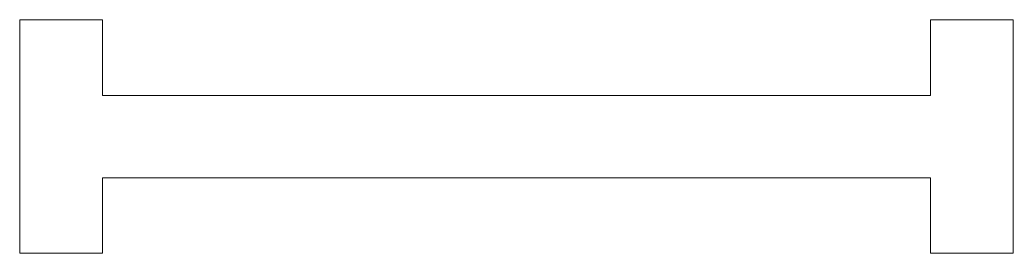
# Model space of a CAD drawing. Header units: inches. Extents: x 499.6 to 535.8, y 370.9 to 379.4.
import ezdxf

# ---------------------------------------------------------------- set-up
doc = ezdxf.new("R2010")
doc.units = ezdxf.units.IN
doc.header["$MEASUREMENT"] = 0
doc.layers.add('A102-windows-2nd-floor', color=7, linetype='Continuous', lineweight=9)

msp = doc.modelspace()

# ---------------------------------------------------------------- linework, layer by layer
at = {"layer": 'A102-windows-2nd-floor'}
for p, q in [((499.631, 370.851), (499.631, 379.351)), ((499.631, 379.351), (502.631, 379.351)), ((502.631, 376.601), (502.631, 379.351)), ((532.756, 376.601), (532.756, 379.351)), ((532.756, 379.351), (535.756, 379.351)), ((535.756, 370.851), (535.756, 379.351)), ((502.631, 376.601), (532.756, 376.601)), ((502.631, 373.601), (532.756, 373.601)), ((502.631, 370.851), (502.631, 373.601)), ((532.756, 370.851), (532.756, 373.601)), ((499.631, 370.851), (502.631, 370.851)), ((532.756, 370.851), (535.756, 370.851))]:
    msp.add_line(p, q, dxfattribs=at)

doc.saveas('drawing.dxf')
